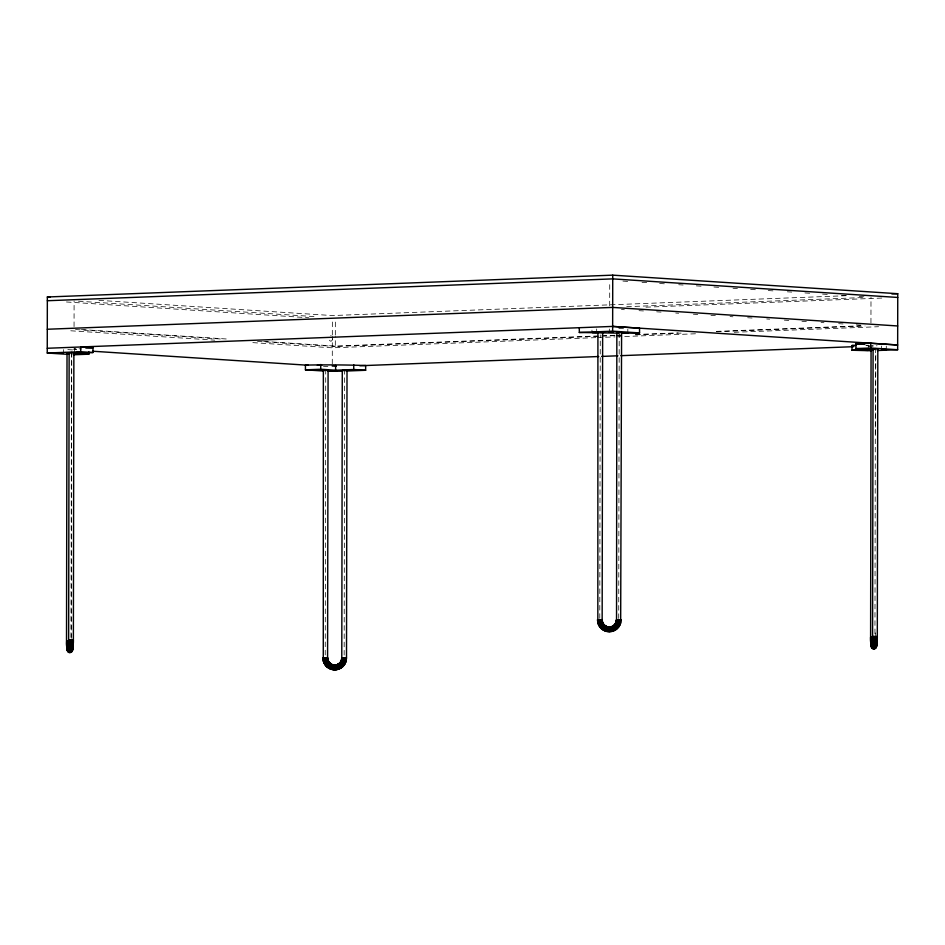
<?xml version="1.0" encoding="UTF-8"?>
<svg xmlns="http://www.w3.org/2000/svg" width="945" height="945" viewBox="0 0 945 945"><rect width="100%" height="100%" fill="white"/><g stroke="black" fill="none" stroke-linecap="round" stroke-linejoin="round"><path stroke-width="0.71" stroke-dasharray="4.72 3.54" d="M63.35 353.158L63.362 349.591M71.017 637.343L71.513 349.461M71.253 638.324L71.749 353.702M74.053 326.604L74.1 300.935M74.371 352.048L74.371 348.492L81.613 348.953M325.234 654.956L325.73 368.538M332.274 363.908L332.321 336.408M332.321 334.979L332.356 319.292M614.9 335.664L335.31 346.461L335.321 336.479M335.321 335.062L335.345 320.804M344.157 655.086L344.653 367.203M591.948 332.486L591.96 330.112M596.685 332.522L596.685 328.954M599.78 618.361L600.276 334.896M609.324 332.534L609.336 328.978M609.69 305.896L609.726 281.657M618.715 618.491L619.211 330.608M627.811 332.829L627.823 329.262M868.278 348.74L868.278 345.173M870.947 322.918L870.995 297.25M874.952 633.682L875.46 347.264M875.294 637.603L875.306 630.232M875.649 434.098L875.791 351.516M881.543 349.603L881.543 346.035M886.268 349.626L886.28 346.071M846.212 295.702L332.356 315.559L97.3 300.238M626.712 306.688L865.1 297.474M645.967 307.172L883.02 298.018M614.9 335.286L335.31 346.083L263.383 341.405M616.364 335.227L620.782 335.05M635.501 334.483L678.167 332.841M716.428 331.364L860.635 325.789M616.364 335.605L620.782 335.44M635.501 334.873L681.109 333.101M716.428 331.742L865.053 326.001M595.858 337.637L332.297 347.819L251.5 342.551M597.334 337.578L614.994 336.892M616.471 336.833L697.445 333.703M734.265 332.286L878.555 326.71M868.219 346.118L877.043 345.776M868.668 346.118L875.92 345.835M73.226 349.13L76.545 349.26L73.308 349.355M866.081 345.693L868.077 345.587L865.963 345.457M622.944 281.09L628.815 281.48M642.021 282.342L647.892 282.72M659.634 283.488L665.504 283.866M678.711 284.728L683.117 285.012M696.323 285.874L702.194 286.252M713.936 287.02L719.806 287.41M733.025 288.26L737.419 288.556M750.637 289.406L756.508 289.796M768.25 290.564L774.12 290.942M787.327 291.804L791.733 292.088M804.939 292.95L810.81 293.328M822.552 294.096L828.422 294.474M841.629 295.336L846.035 295.631M859.253 296.482L865.124 296.872M621.42 309.523L624.361 309.712M639.033 310.669L643.439 310.952M656.645 311.815L661.051 312.098M675.734 313.055L678.664 313.244M693.346 314.201L697.741 314.484M710.959 315.346L715.353 315.642M730.036 316.587L732.966 316.788M747.649 317.744L752.055 318.028M766.726 318.985L769.667 319.174M784.338 320.131L788.744 320.414M801.951 321.276L806.357 321.56M821.04 322.517L823.969 322.706M838.652 323.662L843.058 323.958M856.264 324.808L860.671 325.104M618.845 328.399L624.279 328.754M78.494 301.219L314.803 316.61M66.445 301.975L308.85 317.768M81.388 329.545L226.694 339.007M75.517 329.545L223.752 339.196M257.512 341.405L335.31 346.461M70.792 330.785L214.775 340.165M67.827 349.603L72.576 349.91M323.45 366.258L327.856 366.542M332.534 338.983A2.859 1.784 87.8 0 1 330.892 341.157A2.859 1.784 87.8 0 1 329.096 339.101M330.679 335.451A2.859 1.784 87.8 0 1 331.14 335.534"/><path stroke-width="1.42" d="M66.941 354.304L47.25 353.017L47.344 296.99L612.738 275.149L897.75 293.706L897.655 349.733L877.362 350.524M69.646 353.572L67.024 353.666L66.516 641.23A9.521 1.063 -89.6 0 0 67.567 650.266A9.521 1.063 -89.6 0 0 68.642 640.285L69.139 352.721L71.773 352.615L73.875 352.757L73.367 640.32A9.521 1.063 -89.6 0 1 72.293 650.302M92.964 352.52L80.727 351.729L80.738 346.969L92.976 347.772L92.964 352.52L74.36 353.241L88.854 354.186L88.854 351.812M323.769 371.031L305.436 369.838L305.436 365.089C325.517 364.723 345.587 364.829 365.656 365.526L365.644 370.275L346.756 371.019M365.644 370.275L353.737 369.507L335.617 370.216L320.733 369.247L320.745 364.498M346.366 658.086L341.783 658.027A7.135 7.087 65.4 0 1 334.672 665.103A7.135 7.087 65.4 0 1 327.584 657.921L328.092 370.357L325.363 370.216L323.355 370.322L323.273 660.98A11.812 11.73 65.4 0 0 345.964 661.146M335.617 370.216L335.629 365.455M346.508 658.063L347.016 370.499L344.287 370.357L342.279 370.464L341.783 658.027L342.74 658.133M353.737 369.507L353.737 364.758M618.833 333.148L579.309 332.475L579.309 327.726M597.642 620.144L602.13 619.826A7.217 7.17 64.8 0 0 609.301 627.078A7.135 7.087 64.8 0 0 616.341 619.955L621.078 619.991L616.494 619.92A7.217 7.17 64.8 0 1 609.301 627.078A7.135 7.087 64.8 0 1 602.154 619.849L602.65 332.286L599.921 332.156L597.913 332.25L597.831 622.909A11.895 11.812 64.8 0 0 620.664 623.062L621.586 332.427L619.471 332.286L616.849 332.392L616.542 620.014A7.454 7.406 64.8 0 1 616.282 621.94M47.262 348.268L612.655 326.415L639.541 328.151L639.541 332.9L612.643 331.175L612.738 275.149M871.562 350.749L852 350.241L852.012 345.492L856.276 345.327M852 350.241L870.522 349.52L855.946 348.575L855.946 343.826L870.77 343.248L897.655 344.984L612.655 326.415M897.655 349.733L870.758 347.996L870.77 343.248M875.779 645.6A9.521 1.016 -89.6 0 0 877.314 636.646L872.731 636.587L872.684 639.222A10.135 1.075 -89.6 0 1 871.633 647.219A10.135 1.075 -89.6 0 1 870.605 640.202L871.066 350.004L873.676 349.91L873.062 349.91M872.731 636.587L877.303 636.694L877.822 349.083L875.708 348.953L873.085 349.048L872.589 636.611A9.521 1.016 -89.6 0 1 871.562 646.604A9.521 1.016 -89.6 0 1 870.558 637.568L872.554 637.473A7.217 0.768 -89.6 0 0 872.66 641.029M69.599 640.119L68.654 640.308A8.907 0.992 -89.6 0 1 67.65 649.652A8.907 0.992 -89.6 0 1 66.67 641.206L69.753 641.135M68.796 640.249C79.923 641.537 66.823 637.379 68.749 642.883A10.135 1.134 -89.6 0 1 67.638 650.881A10.135 1.134 -89.6 0 1 66.563 643.864L66.705 641.454M69.091 640.226L69.044 643.013A10.714 1.193 -89.6 0 1 68.028 651.294A10.714 1.193 -89.6 0 1 66.847 646.569M69.15 640.155L69.15 640.367A7.832 0.874 -89.6 0 1 69.02 644.336M69.517 640.202L69.469 643.12A11.198 1.252 -89.6 0 1 68.418 651.778A11.198 1.252 -89.6 0 1 67.178 646.841M70.048 640.19L70.001 643.202A11.576 1.288 -89.6 0 1 68.099 651.07M70.651 640.178L70.603 643.25A11.812 1.311 -89.6 0 1 68.654 651.282M71.277 640.178L71.218 643.273A11.895 1.323 -89.6 0 1 69.268 651.365M71.879 640.19L71.82 643.261A11.812 1.311 -89.6 0 1 70.532 652.582M72.422 640.202L72.363 643.214A11.576 1.288 -89.6 0 1 70.462 651.093M72.871 640.226L72.824 643.143A11.198 1.252 -89.6 0 1 71.277 651.743M73.356 640.285L73.32 642.919A10.135 1.134 -89.6 0 1 71.915 650.703M873.026 636.564L872.979 639.34A10.714 1.134 -89.6 0 1 872.022 647.632A10.714 1.134 -89.6 0 1 870.888 642.907M873.452 636.54L873.416 639.446A11.198 1.193 -89.6 0 1 872.4 648.116A11.198 1.193 -89.6 0 1 871.219 643.179M873.983 636.517L873.936 639.541A11.576 1.228 -89.6 0 1 872.117 647.408M874.586 636.517L874.538 639.588A11.812 1.252 -89.6 0 1 872.684 647.62M875.2 636.517L875.153 639.611A11.895 1.264 -89.6 0 1 873.286 647.703M875.802 636.528L875.755 639.6A11.812 1.252 -89.6 0 1 874.208 648.672M876.358 636.54L876.31 639.552A11.576 1.228 -89.6 0 1 874.491 647.419M876.877 636.552L876.759 639.481A11.198 1.193 -89.6 0 1 875.283 648.069M877.125 636.587L877.078 639.375A10.714 1.134 -89.6 0 1 875.672 647.597M877.303 636.623L877.255 639.257A10.135 1.075 -89.6 0 1 875.672 646.144M341.818 657.72L341.795 658.051A7.217 7.17 65.4 0 1 334.601 665.209A7.217 7.17 65.4 0 1 327.442 657.956L327.584 657.921A7.217 7.17 65.4 0 0 334.743 665.15A7.217 7.17 65.4 0 0 341.925 657.992M341.972 657.696L341.972 658.086A7.454 7.406 65.4 0 1 340.968 661.807M342.019 660.142A7.832 7.784 65.4 0 0 342.291 658.11L342.267 657.696M342.692 657.732L342.657 657.944A7.832 7.784 65.4 0 1 334.861 665.717A7.832 7.784 65.4 0 1 327.076 657.826L322.895 658.192L323.84 658.157M343.212 657.779L343.189 657.933A8.328 8.269 65.4 0 1 334.896 666.19A8.328 8.269 65.4 0 1 326.627 657.814L326.616 657.661M324.867 657.779L326.084 657.791A8.907 8.836 65.4 0 0 334.92 666.745A8.907 8.836 65.4 0 0 343.791 657.921L344.996 658.015L344.665 660.543A10.135 10.064 65.4 0 1 325.198 660.401L324.867 657.779L322.859 657.885L323.816 658.003M345.551 657.944L345.185 660.709A10.714 10.631 65.4 0 1 324.619 660.567L324.265 657.791M346 657.968L345.622 660.862A11.198 11.116 65.4 0 1 324.111 660.709L323.733 657.803M346.331 657.992L345.929 660.992A11.576 11.494 65.4 0 1 323.698 660.827M346.106 661.134L346.496 658.027M616.825 619.636L616.79 619.896A7.454 7.406 64.8 0 1 609.36 627.291A7.454 7.406 64.8 0 1 601.953 619.79L601.93 619.53M617.25 619.66L617.215 619.873A7.832 7.784 64.8 0 1 609.407 627.645A7.832 7.784 64.8 0 1 601.634 619.766M617.77 619.707L617.746 619.861A8.328 8.269 64.8 0 1 609.454 628.118A8.328 8.269 64.8 0 1 601.185 619.743L601.162 619.589M618.349 619.778L618.349 619.849A8.907 8.836 64.8 0 1 609.478 628.685A8.907 8.836 64.8 0 1 600.642 619.731L597.417 619.826L597.961 622.849A11.576 11.494 64.8 0 0 617.25 628.201M619.566 619.861L619.223 622.483A10.135 10.064 64.8 0 1 599.756 622.342L599.413 619.719M620.109 619.873L619.743 622.637A10.714 10.631 64.8 0 1 599.177 622.495L598.823 619.719M620.57 619.896L620.18 622.79A11.198 11.127 64.8 0 1 598.657 622.637L598.291 619.743M620.629 620.05L620.097 620.026M620.522 623.074L620.889 619.932M616.931 332.392L621.586 332.427M326.084 657.791L327.572 657.885L327.053 657.614M602.65 332.286L600.654 332.392M870.747 637.78L872.554 637.473M876.44 636.729L877.173 636.599M321.737 365.231L317.343 365.231M336.373 366.176L332.238 366.058M328.092 370.357L323.379 370.357M347.016 370.499L342.303 370.487M73.226 640.344L73.143 643.037A10.714 1.193 -89.6 0 1 71.383 650.325M346.331 658.381L344.996 658.015M47.344 300.734L612.738 278.881L897.738 297.451M891.856 293.93L897.75 293.706M47.297 329.25L612.679 307.409L897.691 325.966M85.818 348.043L92.976 347.772M47.25 353.017L80.727 351.729M579.309 332.475L612.643 331.175M73.97 354.753L88.854 354.186M639.541 332.9L621.55 333.325M359.844 365.75L598.764 356.525M601.717 356.419L617.912 355.792M620.853 355.674L853.489 346.685M305.436 369.838L320.733 369.247M855.946 348.575L870.758 347.996M342.397 371.184L327.998 371.302M73.214 353.891L76.533 354.021L73.297 354.115M327.537 657.59L327.407 657.862A7.454 7.406 65.4 0 0 334.802 665.363A7.454 7.406 65.4 0 0 342.232 657.968M69.741 353.808L67.036 353.702M599.425 332.38L597.937 332.286M874.597 349.178L873.097 349.083M872.022 350.122L871.066 350.004M69.599 640.391L68.642 640.285M855.946 343.826L864.699 344.393M852.012 345.492L854.741 345.669M47.344 296.99L50.286 297.179M92.799 351.233L308.259 365.266M870.569 637.603L870.747 637.627A8.907 0.945 -89.6 0 0 871.633 645.99A8.907 0.945 -89.6 0 0 872.601 636.646L872.731 636.67M597.866 619.766L598.244 622.755A11.198 11.127 64.8 0 0 603.477 629.642M323.308 657.826L323.745 660.874A11.198 11.116 65.4 0 0 328.919 667.702M323.013 657.862L323.438 660.945A11.576 11.494 65.4 0 0 333.538 669.544M871.963 637.214L871.963 637.473A7.454 0.791 -89.6 0 0 872.743 644.549M871.432 637.273L871.432 637.497A7.832 0.827 -89.6 0 0 872.672 643.675M871.006 637.355L871.006 637.509A8.328 0.886 -89.6 0 0 871.644 645.234A8.328 0.886 -89.6 0 0 872.648 640.899M870.747 637.627L870.782 640.379M69.139 640.828L69.15 641.135A7.135 0.791 -89.6 0 0 69.245 644.644M68.524 640.84L68.524 641.135A7.217 0.803 -89.6 0 0 68.631 644.691M67.922 640.875L67.934 641.135A7.454 0.827 -89.6 0 0 68.536 648.057M67.39 640.934L67.402 641.159A7.832 0.874 -89.6 0 0 68.489 648.223M66.965 641.029L66.965 641.171A8.328 0.921 -89.6 0 0 67.532 648.601A8.328 0.921 -89.6 0 0 68.548 646.345M877.173 636.682A8.907 0.945 -89.6 0 1 876.452 645.6M876.204 646.014A8.907 0.945 -89.6 0 1 875.968 645.825M876.877 636.706A8.328 0.886 -89.6 0 1 876.417 644.124M607.186 627.149A7.454 7.406 64.8 0 1 605.402 626.393M603.867 625.188A7.454 7.406 64.8 0 1 602.697 623.641M601.953 621.845A7.454 7.406 64.8 0 1 601.705 619.908M615.538 623.735A7.454 7.406 64.8 0 1 611.025 627.173M618.963 619.849A9.521 9.45 64.8 0 1 609.49 629.287A9.521 9.45 64.8 0 1 600.04 619.719M620.487 622.92A11.576 11.494 64.8 0 1 598.244 622.755M620.239 623.038A11.576 11.494 64.8 0 1 617.924 627.468M611.935 630.811A11.198 11.127 64.8 0 1 606.17 630.776M614.569 625.566A7.832 7.784 64.8 0 1 612.951 626.795M344.405 657.921A9.521 9.45 65.4 0 1 334.932 667.359A9.521 9.45 65.4 0 1 325.482 657.779M336.467 665.245A7.454 7.406 65.4 0 1 327.395 659.905M339.787 663.343A7.454 7.406 65.4 0 1 338.251 664.512M341.936 666.946A11.576 11.494 65.4 0 1 334.53 669.592M345.669 661.11A11.576 11.494 65.4 0 1 342.681 666.272M346.094 661.075A11.812 11.73 65.4 0 1 323.403 660.909M344.134 663.721A11.198 11.116 65.4 0 1 342.362 666.024M68.831 640.344A8.328 0.921 -89.6 0 1 68.69 644.561M73.084 644.856A8.907 0.992 -89.6 0 1 72.21 649.688M72.789 644.584A8.328 0.921 -89.6 0 1 72.222 648.719M592.102 332.463L596.685 332.522L592.102 332.463M608.545 331.813L613.128 331.884L608.545 331.813M623.227 332.758L627.811 332.829L623.227 332.758M868.42 348.717L873.003 348.776L868.42 348.717M863.482 350.276L868.065 350.347L863.482 350.276M881.685 349.567L886.268 349.626L881.685 349.567M317.296 369.885L321.879 369.956L317.296 369.885M331.931 370.842L336.514 370.901L331.931 370.842M348.41 370.204L352.993 370.263L348.41 370.204M58.767 353.087L63.35 353.158L58.767 353.087M77.053 352.39L81.636 352.45L77.053 352.39"/></g></svg>
